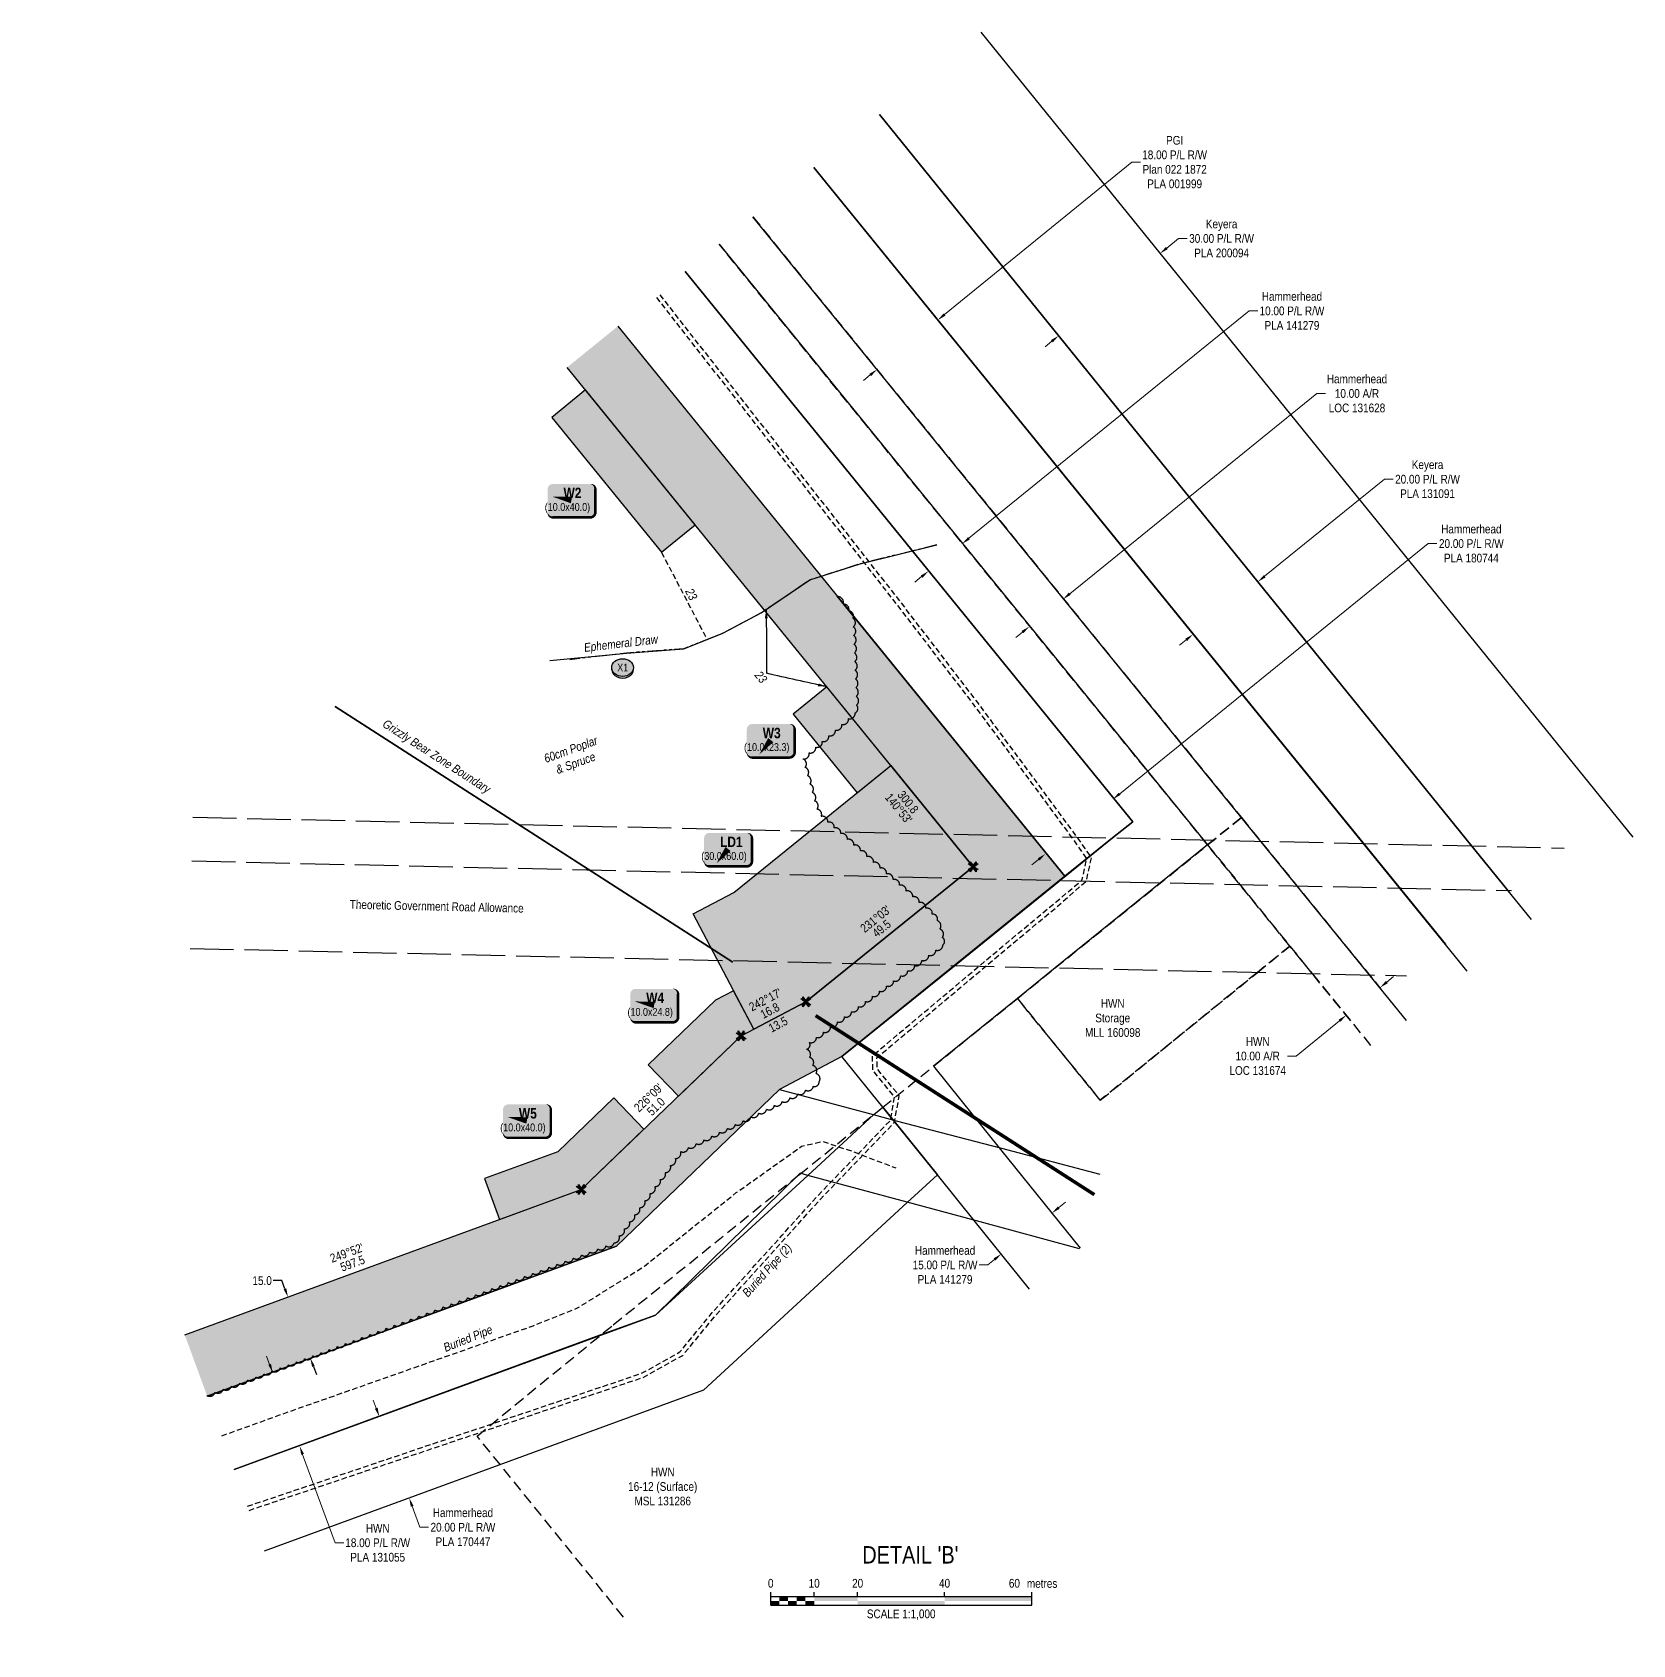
# Model space of a CAD drawing. Extents: x 404585 to 410512, y 6059634 to 6065450.
# Drawn here: x 408538 to 410378, y 6061910 to 6063764 of the extents above; entities that cross this region are included whole.
import ezdxf
from ezdxf.enums import TextEntityAlignment as Align

# ---------------------------------------------------------------- set-up
doc = ezdxf.new("R2010")
doc.units = 0
doc.header["$LTSCALE"] = 5
doc.header["$PDSIZE"] = 0.5
for name, pattern in [('0', [1, 1, 0]), ('DASHDOT2', [12.7, 6.35, -3.175, 0, -3.175]), ('foc-ACCESSROAD', [3.75, 2.5, -1.25]), ('foc-TIELINE', [1.875, 1.25, -0.625]), ('foc-TOPO-ephemeral', [6.25, 3.125, -0.625, 0.625, -0.625, 0.625, -0.625]), ('foc-UNSURVEYED', [12.5, 10, -2.5]), ('UG_PIPE', [1.875, 1.25, -0.625])]:
    doc.linetypes.add(name, pattern=pattern)
doc.layers.get('Defpoints').update_dxf_attribs({"color": 9})
for name, color, linetype in [('AS-PIPE-UG', 44, 'UG_PIPE'), ('AS-PIPE-UG-T', 44, 'Continuous'), ('AS-WILDLIFE', 131, 'DASHDOT2'), ('DETAIL-T', 7, 'Continuous'), ('F-AR', 190, 'foc-ACCESSROAD'), ('F-RW', 190, 'Continuous'), ('F-WS', 190, 'foc-ACCESSROAD'), ('L-BD1', 253, 'Continuous'), ('L-MON', 1, 'Continuous'), ('L-ROAD-T', 7, 'Continuous'), ('L-USEC', 7, 'foc-UNSURVEYED'), ('P-CROSSINGS', 250, 'Continuous'), ('P-PROPOSED', 10, 'Continuous'), ('P-PROPOSED-H', 21, 'Continuous'), ('P-TEMP-BLOCKS', 250, 'Continuous'), ('P-TEMP-H', 41, 'Continuous'), ('P-TEMP_WORKSPACE', 46, 'Continuous'), ('P-TXT', 4, 'Continuous'), ('T-BUSH', 110, '0'), ('T-BUSH-T', 110, 'Continuous'), ('T-DRAW', 143, 'foc-TOPO-ephemeral'), ('T-TIE', 201, 'foc-TIELINE'), ('T-WATER-T', 170, 'Continuous')]:
    doc.layers.add(name, color=color, linetype=linetype)
for name, color, linetype, lineweight in [('F-AR-T', 190, 'Continuous', 9), ('F-RW-T', 190, 'Continuous', 9), ('F-WS-T', 190, 'Continuous', 9), ('P-TEMP-T', 46, 'Continuous', 18), ('T-TIE-T', 201, 'Continuous', 18)]:
    doc.layers.add(name, color=color, linetype=linetype, lineweight=lineweight)
doc.styles.add('240', font='ARIALN.TTF', dxfattribs={"height": 30})
doc.styles.add('80', font='ARIALN.TTF', dxfattribs={"height": 10})
doc.styles.add('80CG', font='ARIALN.TTF', dxfattribs={"height": 10})
doc.styles.add('80L', font='ARIALN.TTF', dxfattribs={"height": 10})
doc.styles.add('80LS', font='ARIALNI.TTF', dxfattribs={"height": 10})
doc.styles.add('BOLD', font='ARIALNB.TTF')
doc.styles.add('Crossing', font='ARIALN.TTF', dxfattribs={"height": 10})
doc.styles.add('foc-LtypeFont', font='ARIALN.TTF', dxfattribs={"height": 7.35})
doc.linetypes.add('foc-TOPO-flowdirection-NOLINE', pattern='A,0,[">",foc-LtypeFont,S=0.3,R=0,X=0,Y=-0.945],-20,[">",foc-LtypeFont,S=0.3,R=0,X=0,Y=-0.945],0', length=20)
doc.dimstyles.new('Compass 5 000', dxfattribs={"dimscale": 5, "dimtxt": 9, "dimasz": 2, "dimexe": 0.2, "dimexo": 0.0625, "dimgap": 0.5, "dimtad": 0, "dimtih": 1, "dimtoh": 1, "dimzin": 0, "dimdsep": 46, "dimtxsty": '80CG', "dimcen": 0.1, "dimse1": 1, "dimse2": 1, "dimclrd": 256, "dimclrt": 256, "dimaunit": 1, "dimadec": 4, "dimazin": 0, "dimtfac": 0.06, "dimtofl": 0, "dimtmove": 0, "dimatfit": 1, "dimfxl": 0.2, "dimtolj": 1, "dimtzin": 0, "dimlwd": -1, "dimarcsym": 0})

# ---------------------------------------------------------------- blocks, each defined once
blk = doc.blocks.new('*D526')
at = {"layer": 'Defpoints', "color": 0, "transparency": 16777216}
for p in [(409444.2, 6063456.1), (409405.4, 6063424.6), (409684.2, 6063080.8)]:
    blk.add_point(p, dxfattribs=at)
at = {"layer": 'F-AR-T', "transparency": 16777216}
for p, q in [((409730.8, 6063118.6), (410014.7, 6063348.8)), ((410014.7, 6063348.8), (410024.7, 6063348.8)), ((409676.4, 6063074.5), (409668.6, 6063068.2))]:
    blk.add_line(p, q, dxfattribs=at)
for points in [[(409729.7, 6063119.9), (409731.8, 6063117.3), (409723, 6063112.3)], [(409675.3, 6063075.8), (409677.4, 6063073.2), (409684.2, 6063080.8)]]:
    blk.add_solid(points, dxfattribs=at)
at = {"layer": 'F-AR-T', "transparency": 16777216, "insert": (410061, 6063348.8), "char_height": 10, "attachment_point": 5, "style": '80CG'}
blk.add_mtext('\\A1;Hammerhead\\P10.00 A/R\\PLOC 131628', dxfattribs=at)
blk = doc.blocks.new('*D527')
at = {"layer": 'Defpoints', "color": 0, "transparency": 16777216}
for p in [(409991.4, 6062783.4), (409952.7, 6062751.7), (410087.5, 6062665.7)]:
    blk.add_point(p, dxfattribs=at)
at = {"layer": 'F-AR-T', "transparency": 16777216}
for p, q in [((410095.2, 6062672), (410102.9, 6062678.3)), ((410041, 6062627.7), (409991.1, 6062587)), ((409991.1, 6062587), (409981.1, 6062587))]:
    blk.add_line(p, q, dxfattribs=at)
for points in [[(410094.1, 6062673.3), (410096.3, 6062670.7), (410087.5, 6062665.7)], [(410039.9, 6062629), (410042, 6062626.4), (410048.7, 6062634.1)]]:
    blk.add_solid(points, dxfattribs=at)
at = {"layer": 'F-AR-T', "transparency": 16777216, "insert": (409946.8, 6062587), "char_height": 10, "attachment_point": 5, "style": '80CG'}
blk.add_mtext('\\A1;HWN\\P10.00 A/R\\PLOC 131674', dxfattribs=at)
blk = doc.blocks.new('*D528')
at = {"layer": 'Defpoints', "color": 0, "transparency": 16777216}
for p in [(409267.4, 6063515.1), (409189.8, 6063452.2), (409702.7, 6062819.4)]:
    blk.add_point(p, dxfattribs=at)
at = {"layer": 'F-RW-T', "transparency": 16777216}
for p, q in [((409788.1, 6062888.6), (410142.9, 6063176.2)), ((410142.9, 6063176.2), (410152.9, 6063176.2)), ((409694.9, 6062813.1), (409687.2, 6062806.8))]:
    blk.add_line(p, q, dxfattribs=at)
for points in [[(409787, 6062889.8), (409789.1, 6062887.3), (409780.3, 6062882.3)], [(409693.9, 6062814.4), (409696, 6062811.8), (409702.7, 6062819.4)]]:
    blk.add_solid(points, dxfattribs=at)
at = {"layer": 'F-RW-T', "transparency": 16777216, "insert": (410192.5, 6063176.2), "char_height": 10, "attachment_point": 5, "style": '80CG'}
blk.add_mtext('\\A1;Hammerhead\\P20.00 P/L R/W\\PPLA 180744', dxfattribs=at)
blk = doc.blocks.new('*D529')
at = {"layer": 'Defpoints', "color": 0, "transparency": 16777216}
for p in [(409430.2, 6063394.1), (409391.3, 6063362.6), (409607, 6063176)]:
    blk.add_point(p, dxfattribs=at)
at = {"layer": 'F-RW-T', "transparency": 16777216}
for p, q in [((409614.8, 6063182.3), (409937.1, 6063443.7)), ((409937.1, 6063443.7), (409947.1, 6063443.7)), ((409560.4, 6063138.2), (409552.7, 6063131.9))]:
    blk.add_line(p, q, dxfattribs=at)
for points in [[(409613.7, 6063183.6), (409615.8, 6063181), (409607, 6063176)], [(409559.4, 6063139.5), (409561.5, 6063136.9), (409568.2, 6063144.5)]]:
    blk.add_solid(points, dxfattribs=at)
at = {"layer": 'F-RW-T', "transparency": 16777216, "insert": (409986.2, 6063443.7), "char_height": 10, "attachment_point": 5, "style": '80CG'}
blk.add_mtext('\\A1;Hammerhead\\P10.00 P/L R/W\\PPLA 141279', dxfattribs=at)
blk = doc.blocks.new('*D530')
at = {"layer": 'Defpoints', "color": 0, "transparency": 16777216}
for p in [(408814.1, 6062223.1), (408190.8, 6061994.8), (408221.8, 6061910.2)]:
    blk.add_point(p, dxfattribs=at)
at = {"layer": 'F-RW-T', "transparency": 16777216}
for p, q in [((408810.6, 6062232.5), (408807.2, 6062241.9)), ((408848.5, 6062129.1), (408885.8, 6062027.4)), ((408885.8, 6062027.4), (408895.8, 6062027.4))]:
    blk.add_line(p, q, dxfattribs=at)
for points in [[(408812.2, 6062233.1), (408809.1, 6062232), (408814.1, 6062223.1)], [(408850.1, 6062129.7), (408847, 6062128.6), (408845.1, 6062138.5)]]:
    blk.add_solid(points, dxfattribs=at)
at = {"layer": 'F-RW-T', "transparency": 16777216, "insert": (408934.9, 6062027.4), "char_height": 10, "attachment_point": 5, "style": '80CG'}
blk.add_mtext('\\A1;HWN\\P18.00 P/L R/W\\PPLA 131055', dxfattribs=at)
blk = doc.blocks.new('*D535')
at = {"layer": 'Defpoints', "color": 0, "transparency": 16777216}
for p in [(409887, 6063206.5), (409812.4, 6063146.1), (409947, 6063132.3)]:
    blk.add_point(p, dxfattribs=at)
at = {"layer": 'F-RW-T', "transparency": 16777216}
for p, q in [((409954.8, 6063138.6), (410092.5, 6063250.2)), ((410092.5, 6063250.2), (410102.5, 6063250.2)), ((409864.7, 6063065.6), (409856.9, 6063059.3))]:
    blk.add_line(p, q, dxfattribs=at)
for points in [[(409953.8, 6063139.9), (409955.9, 6063137.3), (409947, 6063132.3)], [(409863.6, 6063066.9), (409865.7, 6063064.3), (409872.5, 6063071.9)]]:
    blk.add_solid(points, dxfattribs=at)
at = {"layer": 'F-RW-T', "transparency": 16777216, "insert": (410142.1, 6063250.2), "char_height": 10, "attachment_point": 5, "style": '80CG'}
blk.add_mtext('\\A1;Keyera\\P20.00 P/L R/W\\PPLA 131091', dxfattribs=at)
blk = doc.blocks.new('*D532')
at = {"layer": 'Defpoints', "color": 0, "transparency": 16777216}
for p in [(408951.4, 6062178.1), (408971.1, 6062078.8), (408985.8, 6062084.2)]:
    blk.add_point(p, dxfattribs=at)
at = {"layer": 'F-RW-T', "transparency": 16777216}
for p, q in [((408933.2, 6062182.1), (408929.8, 6062191.5)), ((408974.5, 6062069.4), (408983.4, 6062045.2)), ((408983.4, 6062045.2), (408993.4, 6062045.2))]:
    blk.add_line(p, q, dxfattribs=at)
for points in [[(408934.8, 6062182.7), (408931.6, 6062181.5), (408936.7, 6062172.7)], [(408976.1, 6062070), (408973, 6062068.9), (408971.1, 6062078.8)]]:
    blk.add_solid(points, dxfattribs=at)
at = {"layer": 'F-RW-T', "transparency": 16777216, "insert": (409032.9, 6062045.2), "char_height": 10, "attachment_point": 5, "style": '80CG'}
blk.add_mtext('\\A1;Hammerhead\\P20.00 P/L R/W\\PPLA 170447', dxfattribs=at)
blk = doc.blocks.new('*D536')
at = {"layer": 'Defpoints', "color": 0, "transparency": 16777216}
for p in [(409695, 6062425.5), (409636.6, 6062378.4), (409651.9, 6062359.4)]:
    blk.add_point(p, dxfattribs=at)
at = {"layer": 'F-RW-T', "transparency": 16777216}
for p, q in [((409718.1, 6062412.8), (409725.8, 6062419.1)), ((409636.4, 6062346.8), (409626.4, 6062346.8)), ((409644.1, 6062353.1), (409636.4, 6062346.8))]:
    blk.add_line(p, q, dxfattribs=at)
for points in [[(409717, 6062414.1), (409719.1, 6062411.5), (409710.3, 6062406.5)], [(409643.1, 6062354.4), (409645.2, 6062351.8), (409651.9, 6062359.4)]]:
    blk.add_solid(points, dxfattribs=at)
at = {"layer": 'F-RW-T', "transparency": 16777216, "insert": (409587.3, 6062346.8), "char_height": 10, "attachment_point": 5, "style": '80CG'}
blk.add_mtext('\\A1;Hammerhead\\P15.00 P/L R/W\\PPLA 141279', dxfattribs=at)
blk = doc.blocks.new('*D531')
at = {"layer": 'Defpoints', "color": 0, "transparency": 16777216}
for p in [(408831.7, 6062310), (408790.8, 6062295), (408816.7, 6062224.6)]:
    blk.add_point(p, dxfattribs=at)
at = {"layer": 'P-TXT', "transparency": 16777216}
for p, q in [((408824.8, 6062328.8), (408814.8, 6062328.8)), ((408828.2, 6062319.4), (408824.8, 6062328.8)), ((408860.9, 6062230.2), (408864.4, 6062220.8))]:
    blk.add_line(p, q, dxfattribs=at)
for points in [[(408829.8, 6062319.9), (408826.7, 6062318.8), (408831.7, 6062310)], [(408862.5, 6062230.7), (408859.4, 6062229.6), (408857.5, 6062239.6)]]:
    blk.add_solid(points, dxfattribs=at)
at = {"layer": 'P-TXT', "transparency": 16777216, "insert": (408802, 6062328.8), "char_height": 10, "attachment_point": 5, "style": '80CG'}
blk.add_mtext('\\A1;15.0', dxfattribs=at)
blk = doc.blocks.new('TEMP')
h = blk.add_hatch(color=255)
h.dxf.hatch_style = 1
h.paths.add_polyline_path([(0, 0.25), (-0.67, 1.15), (-0.67, 0.67), (-1.15, 0.67), (-0.25, 0), (-1.15, -0.67), (-0.67, -0.67), (-0.67, -1.15), (0, -0.25), (0.67, -1.15), (0.67, -0.67), (1.15, -0.67), (0.25, 0), (1.15, 0.67), (0.67, 0.67), (0.67, 1.15)])
h.paths.add_polyline_path([(0.57, 0.85), (0.57, 0.57), (0.85, 0.57), (0.08, 0), (0.85, -0.57), (0.57, -0.57), (0.57, -0.85), (0, -0.08), (-0.57, -0.85), (-0.57, -0.57), (-0.85, -0.57), (-0.08, 0), (-0.85, 0.57), (-0.57, 0.57), (-0.57, 0.85), (0, 0.08)], flags=16)
h = blk.add_hatch(color=1)
h.dxf.hatch_style = 1
h.paths.add_polyline_path([(0, 0.08), (-0.57, 0.85), (-0.57, 0.57), (-0.85, 0.57), (-0.08, 0), (-0.85, -0.57), (-0.57, -0.57), (-0.57, -0.85), (0, -0.08), (0.57, -0.85), (0.57, -0.57), (0.85, -0.57), (0.08, 0), (0.85, 0.57), (0.57, 0.57), (0.57, 0.85)])
at = {"color": 1}
for p, q in [((-0.08, 0), (0.08, 0)), ((0, 0.08), (0, -0.08))]:
    blk.add_line(p, q, dxfattribs=at)
at = {"color": 255, "flags": 128}
blk.add_lwpolyline([(-0.25, 0), (-1.15, 0.67), (-0.67, 0.67), (-0.67, 1.15), (0, 0.25), (0.67, 1.15), (0.67, 0.67), (1.15, 0.67), (0.25, 0), (1.15, -0.67), (0.67, -0.67), (0.67, -1.15), (0, -0.25), (-0.67, -1.15), (-0.67, -0.67), (-1.15, -0.67)], close=True, dxfattribs=at)
at = {"color": 1, "flags": 128}
blk.add_lwpolyline([(-0.08, 0), (-0.85, 0.57), (-0.57, 0.57), (-0.57, 0.85), (0, 0.08), (0.57, 0.85), (0.57, 0.57), (0.85, 0.57), (0.08, 0), (0.85, -0.57), (0.57, -0.57), (0.57, -0.85), (0, -0.08), (-0.57, -0.85), (-0.57, -0.57), (-0.85, -0.57)], close=True, dxfattribs=at)
blk = doc.blocks.new('*U430')
h = blk.add_hatch(color=191)
edge = h.paths.add_edge_path()
edge.add_line((-21.5, -20), (21.5, -20))
edge.add_arc((21.5, -14), 6, 270, 360)
edge.add_line((27.5, -14), (27.5, 12.5))
edge.add_arc((21.5, 12.5), 6, 0, 90)
edge.add_line((21.5, 18.5), (-21.5, 18.5))
edge.add_arc((-21.5, 12.5), 6, 90, 180)
edge.add_line((-27.5, 12.5), (-27.5, -14))
edge.add_arc((-21.5, -14), 6, 180, 270)
at = {"color": 250, "flags": 128}
blk.add_lwpolyline([(-21.5, -20, 3, 3, 0), (21.5, -20, 3, 3, 0.414214), (27.5, -14, 3, 3, 0), (27.5, 12.5, 3, 0, 0.414214), (21.5, 18.5, 0, 0, 0), (-21.5, 18.5, 0, 0, 0.414214), (-27.5, 12.5, 0, 0, 0), (-27.5, -14, 0, 3, 0.414214)], format="xyseb", close=True, dxfattribs=at)
at = {"flags": 128}
blk.add_lwpolyline([(-13.2, -16.5, 0, 7.5, 0), (0, 0, 0, 0, 0)], format="xyseb", dxfattribs=at)
at = {"color": 250}
for tag, p, height, style in [('TEMP_AREA_W1_001', (-9.2, 2.2), 12, 'BOLD'), ('ENTER_TEXT_001', (-30.7, -12.5), 9, '80')]:
    blk.add_attdef(tag, p, '', height=height, dxfattribs=dict(at, style=style))
blk = doc.blocks.new('*U495')
h = blk.add_hatch(color=191)
edge = h.paths.add_edge_path()
edge.add_line((-21.5, -20), (21.5, -20))
edge.add_arc((21.5, -14), 6, 270, 360)
edge.add_line((27.5, -14), (27.5, 12.5))
edge.add_arc((21.5, 12.5), 6, 0, 90)
edge.add_line((21.5, 18.5), (-21.5, 18.5))
edge.add_arc((-21.5, 12.5), 6, 90, 180)
edge.add_line((-27.5, 12.5), (-27.5, -14))
edge.add_arc((-21.5, -14), 6, 180, 270)
at = {"color": 250, "flags": 128}
blk.add_lwpolyline([(-21.5, -20, 3, 3, 0), (21.5, -20, 3, 3, 0.414214), (27.5, -14, 3, 3, 0), (27.5, 12.5, 3, 0, 0.414214), (21.5, 18.5, 0, 0, 0), (-21.5, 18.5, 0, 0, 0.414214), (-27.5, 12.5, 0, 0, 0), (-27.5, -14, 0, 3, 0.414214)], format="xyseb", close=True, dxfattribs=at)
at = {"flags": 128}
blk.add_lwpolyline([(-22.3, 4, 0, 7.5, 0), (0, 0, 0, 0, 0)], format="xyseb", dxfattribs=at)
at = {"color": 250}
for tag, p, height, style in [('TEMP_AREA_W1_001', (-9.2, 2.2), 12, 'BOLD'), ('ENTER_TEXT_001', (-30.7, -12.5), 9, '80')]:
    blk.add_attdef(tag, p, '', height=height, dxfattribs=dict(at, style=style))
blk = doc.blocks.new('*U316')
at = {"color": 0}
for p, q in [((-150, 0), (-150, 15)), ((-150, 10), (150.2, 10)), ((-150, 0), (150.2, 0)), ((-100, 10), (-100, 15)), ((-50, 10), (-50, 15)), ((50, 10), (50, 15)), ((150.2, 0), (150.2, 15))]:
    blk.add_line(p, q, dxfattribs=at)
for points in [[(-150, 5), (-140, 5), (-150, 0), (-140, 0)], [(-140, 10), (-130, 10), (-140, 5), (-130, 5)], [(-130, 5), (-120, 5), (-130, 0), (-120, 0)], [(-120, 10), (-110, 10), (-120, 5), (-110, 5)], [(-110, 5), (-100, 5), (-110, 0), (-100, 0)], [(-100, 10), (-50, 10), (-100, 5), (-50, 5)], [(-50, 5), (50, 5), (-50, 0), (50, 0)], [(50, 10), (150.2, 10), (50, 5), (150.2, 5)]]:
    blk.add_solid(points, dxfattribs=at)
at = {"color": 0, "style": '80'}
blk.add_text('metres', height=10, dxfattribs=at).set_placement((162.2, 20), align=Align.CENTER)
at = {"color": 0, "char_height": 10, "style": '80'}
for s, insert, attachment_point in [('0', (-150, 30.2), 2), ('10', (-100, 30.2), 2), ('20', (-50, 30.2), 2), ('40', (50, 30.2), 2), ('60', (136.7, 30.2), 3), ('SCALE 1:1,000', (0.1, -5), 2)]:
    blk.add_mtext(s, dxfattribs=dict(at, insert=insert, attachment_point=attachment_point))
blk = doc.blocks.new('*D661')
at = {"layer": 'Defpoints', "color": 0, "transparency": 16777216}
for p in [(409820, 6063527.6), (409834.5, 6063509.7), (409703.4, 6063433.1)]:
    blk.add_point(p, dxfattribs=at)
at = {"layer": 'F-RW-T', "transparency": 16777216}
for p, q in [((409842.2, 6063516), (409855.8, 6063527)), ((409855.8, 6063527), (409865.8, 6063527)), ((409710.1, 6063408.9), (409702.3, 6063402.6))]:
    blk.add_line(p, q, dxfattribs=at)
for points in [[(409841.2, 6063517.3), (409843.3, 6063514.7), (409834.5, 6063509.7)], [(409709.1, 6063410.2), (409711.2, 6063407.6), (409717.9, 6063415.2)]]:
    blk.add_solid(points, dxfattribs=at)
at = {"layer": 'F-RW-T', "transparency": 16777216, "insert": (409905.3, 6063527), "char_height": 10, "attachment_point": 5, "style": '80CG'}
blk.add_mtext('\\A1;Keyera\\P30.00 P/L R/W\\PPLA 200094', dxfattribs=at)
blk = doc.blocks.new('xing2')
h = blk.add_hatch(color=50)
h.dxf.hatch_style = 1
edge = h.paths.add_edge_path()
edge.add_ellipse((0, 0), major_axis=(-12.5, 0), ratio=0.816297, start_angle=0, end_angle=360)
h = blk.add_hatch(color=250)
h.dxf.hatch_style = 1
edge = h.paths.add_edge_path()
edge.add_ellipse((0, -2), major_axis=(-12.5, 0), ratio=0.816297, start_angle=0, end_angle=180)
edge.add_line((12.5, -2), (12.5, 0))
edge.add_ellipse((0, 0), major_axis=(-12.5, 0), ratio=0.816297, start_angle=0, end_angle=180, ccw=False)
edge.add_line((-12.5, 0), (-12.5, -2))
at = {"color": 250}
blk.add_ellipse((0, 0), major_axis=(-12.5, 0), ratio=0.816297, dxfattribs=at)
blk.add_ellipse((0, -2), major_axis=(-12.5, 0), ratio=0.816297, start_param=0, end_param=3.141593, dxfattribs=at)
at = {"color": 250, "style": 'Crossing'}
blk.add_attdef('CROSSING', text='', height=9, dxfattribs=at).set_placement((0.1, 0), align=Align.MIDDLE_CENTER)
at = {"color": 250, "style": 'Crossing', "flags": 1}
for tag, p in [('OWNER', (0.1, -12.5)), ('DESCRIPTION', (0.1, -25.8)), ('LOCATION', (0.1, -39.3)), ('DWG_REF', (0.1, -52.8))]:
    blk.add_attdef(tag, text='', height=9, dxfattribs=at).set_placement(p, align=Align.MIDDLE_CENTER)
blk = doc.blocks.new('*D665')
at = {"layer": 'Defpoints', "color": 0, "transparency": 16777216}
for p in [(409534, 6063488.3), (409464.2, 6063431.5), (409578.9, 6063433.2)]:
    blk.add_point(p, dxfattribs=at)
at = {"layer": 'F-RW-T', "transparency": 16777216}
for p, q in [((409586.6, 6063439.5), (409802.2, 6063614.8)), ((409802.2, 6063614.8), (409812.2, 6063614.8)), ((409501.3, 6063370.1), (409493.5, 6063363.8))]:
    blk.add_line(p, q, dxfattribs=at)
for points in [[(409585.6, 6063440.8), (409587.7, 6063438.2), (409578.9, 6063433.2)], [(409500.2, 6063371.4), (409502.3, 6063368.8), (409509.1, 6063376.4)]]:
    blk.add_solid(points, dxfattribs=at)
at = {"layer": 'F-RW-T', "transparency": 16777216, "insert": (409851.3, 6063614.8), "char_height": 10, "attachment_point": 5, "style": '80CG'}
blk.add_mtext('\\A1;PGI\\P18.00 P/L R/W\\PPlan 022 1872\\PPLA 001999', dxfattribs=at)

msp = doc.modelspace()

# ---------------------------------------------------------------- hatches: boundary and pattern name
at = {"layer": 'P-PROPOSED-H'}
h = msp.add_hatch(color=256, dxfattribs=at)
h.dxf.hatch_style = 1
h.paths.add_polyline_path([(408713.026, 6062266.468), (409168.973, 6062433.628), (409352.752, 6062610.179), (409427.238, 6062649.295), (409619.569, 6062804.717), (409152.719, 6063378.857), (409210.998, 6063426.065), (409725.22, 6062793.666), (409468.64, 6062586.324), (409397.04, 6062548.724), (409209.575, 6062368.632), (408738.842, 6062196.052)])
at = {"layer": 'P-TEMP-H'}
h = msp.add_hatch(color=256, dxfattribs=at)
h.dxf.hatch_style = 1
h.paths.add_polyline_path([(409299.995, 6063197.735), (409173.817, 6063352.91), (409135.024, 6063321.365), (409261.201, 6063166.19)])
h = msp.add_hatch(color=256, dxfattribs=at)
h.dxf.hatch_style = 1
h.paths.add_polyline_path([(409524.989, 6062921.142), (409451.291, 6063011.668), (409412.498, 6062980.123), (409486.046, 6062889.672)])
h = msp.add_hatch(color=256, dxfattribs=at)
h.dxf.hatch_style = 1
h.paths.add_polyline_path([(409619.628, 6062804.764), (409427.238, 6062649.295), (409367.362, 6062617.851), (409297.621, 6062750.652), (409344.435, 6062775.237), (409524.989, 6062921.142)])
h = msp.add_hatch(color=256, dxfattribs=at)
h.dxf.hatch_style = 1
h.paths.add_polyline_path([(409280.638, 6062540.901), (409352.752, 6062610.179), (409367.362, 6062617.851), (409344.115, 6062662.118), (409323.227, 6062651.149), (409245.999, 6062576.958)])
h = msp.add_hatch(color=256, dxfattribs=at)
h.dxf.hatch_style = 1
h.paths.add_polyline_path([(409075.084, 6062399.206), (409168.973, 6062433.628), (409241.088, 6062502.906), (409206.448, 6062538.963), (409141.905, 6062476.959), (409057.873, 6062446.151)])

# ---------------------------------------------------------------- linework, layer by layer
at = {"layer": 'AS-PIPE-UG', "flags": 128}
for points in [[(408785.272, 6062069.408), (409238.078, 6062222.13), (409282.336, 6062246.78), (409319.676, 6062291.993), (409368.741, 6062346.54), (409400.064, 6062381.195), (409440.805, 6062426.313), (409524.539, 6062513.218), (409529.281, 6062540.069), (409504.221, 6062570.482), (409503.931, 6062587.434), (409536.964, 6062615.225), (409567.332, 6062640.705), (409664.852, 6062722.729), (409715.142, 6062764.396), (409744.774, 6062789.281), (409750.336, 6062814.126), (409736.126, 6062834.414), (409688.351, 6062899.431), (409620.899, 6062990.413), (409526.835, 6063113.053), (409254.2, 6063461.059)], [(408786.994, 6062064.712), (409240.11, 6062217.538), (409285.591, 6062242.87), (409323.464, 6062288.728), (409372.454, 6062343.192), (409403.773, 6062377.842), (409444.462, 6062422.902), (409529.198, 6062510.847), (409534.606, 6062541.47), (409509.19, 6062572.314), (409508.971, 6062585.14), (409540.181, 6062611.397), (409570.548, 6062636.877), (409668.056, 6062718.89), (409716.199, 6062758.778), (409749.692, 6062788.362), (409755.698, 6062815.187), (409740.188, 6062837.329), (409692.374, 6062902.4), (409624.891, 6062993.424), (409530.787, 6063116.116), (409258.086, 6063464.207)], [(408755.591, 6062150.369), (408825.189, 6062175.456), (409113.677, 6062276.937), (409164.818, 6062297.47), (409241.634, 6062345.495), (409291.189, 6062385.261), (409347.232, 6062430.029), (409422.383, 6062483.291), (409446.518, 6062488.898), (409480.992, 6062477.409), (409530.517, 6062458.331)]]:
    msp.add_lwpolyline(points, dxfattribs=at)
at = {"layer": 'AS-WILDLIFE', "flags": 128}
for points, const_width in [([(408885.615, 6062989.113), (409343.254, 6062694.916)], 2), ([(409438.467, 6062633.501), (409758.991, 6062427.656)], 4.002)]:
    msp.add_lwpolyline(points, dxfattribs=dict(at, const_width=const_width))
at = {"layer": 'F-AR'}
for points in [[(409366.308, 6063551.868), (409928.02, 6062861.292), (409895.927, 6062835.166), (409889.189, 6062829.794), (409327.455, 6063520.397)], [(410053.834, 6062627.377), (410009.601, 6062681.758), (409983.781, 6062713.502), (409889.189, 6062829.794), (409928.02, 6062861.292), (410092.687, 6062658.849)]]:
    msp.add_lwpolyline(points, dxfattribs=at)
at = {"layer": 'F-RW'}
for points in [[(409628.362, 6063764.137), (410378.096, 6062838.559)], [(409511.766, 6063669.692), (410193.141, 6062828.506), (410236.323, 6062775.197)], [(410261.501, 6062744.115), (410193.141, 6062828.506), (409511.766, 6063669.692)], [(409436.243, 6063608.517), (410162.622, 6062715.498)], [(410187.863, 6062684.467), (409436.243, 6063608.517)], [(410117.928, 6062627.818), (409366.308, 6063551.868)], [(409327.455, 6063520.397), (409889.189, 6062829.794), (409713.94, 6062688.337), (409670.529, 6062653.238), (409573.979, 6062575.304), (409651.23, 6062479.663), (409742.776, 6062366.328)], [(409288.602, 6063488.925), (409803.062, 6062856.442), (409779.919, 6062837.771), (409725.22, 6062793.666), (409463.353, 6063115.714)], [(409684.416, 6062319.188), (409622.392, 6062395.976), (409578.506, 6062450.306), (409529.966, 6062510.562), (409519.983, 6062522.759), (409515.625, 6062528.155), (409468.64, 6062586.324), (409598.191, 6062690.934), (409720.425, 6062789.708), (409779.919, 6062837.771), (409803.062, 6062856.442), (409288.602, 6063488.925)], [(408738.842, 6062196.052), (409209.575, 6062368.632), (409397.04, 6062548.724), (409504.656, 6062519.981), (409531.096, 6062512.637), (409652.313, 6062481.225), (409765.259, 6062451.361)], [(408769.822, 6062111.552), (409254.466, 6062289.232), (409429.685, 6062449.858), (409505.265, 6062519.812), (409515.614, 6062528.169), (409578.506, 6062450.306), (409543.551, 6062418.611), (409309.642, 6062202.952), (408804.243, 6062017.663)], [(409741.833, 6062365.566), (409623.5, 6062397.53), (409543.576, 6062418.861), (409429.687, 6062449.873), (409420.881, 6062452.277), (409254.466, 6062289.232), (409190.366, 6062265.965), (408769.759, 6062111.722)]]:
    msp.add_lwpolyline(points, dxfattribs=at)
at = {"layer": 'F-WS'}
msp.add_lwpolyline([(409946.442, 6062683.121), (409765.759, 6062536.217), (409670.517, 6062653.256), (409713.94, 6062688.337), (409889.189, 6062829.794), (409983.781, 6062713.502), (409946.442, 6062683.121)], close=True, dxfattribs=at)
msp.add_lwpolyline([(409217.527, 6061942.062), (409049.131, 6062150.011), (409205.718, 6062278.023), (409419.786, 6062450.792), (409511.092, 6062524.517), (409515.615, 6062528.17), (409573.98, 6062575.3), (409670.517, 6062653.256), (409765.759, 6062536.217), (409946.442, 6062683.121), (409983.781, 6062713.502), (410009.601, 6062681.758), (410079.075, 6062596.346)], dxfattribs=at)
at = {"layer": 'L-USEC'}
for p, q in [((408722.459, 6062861.629), (410299.271, 6062826.185)), ((408721.328, 6062811.326), (410238.815, 6062777.215)), ((408719.068, 6062710.767), (410117.962, 6062679.322))]:
    msp.add_line(p, q, dxfattribs=at)
at = {"layer": 'P-PROPOSED'}
for points in [[(409210.998, 6063426.065), (409725.22, 6062793.666), (409468.64, 6062586.324), (409397.04, 6062548.724), (409209.575, 6062368.632), (408738.842, 6062196.052)], [(408713.026, 6062266.468), (409168.973, 6062433.628), (409352.752, 6062610.179), (409427.238, 6062649.295), (409619.569, 6062804.717), (409152.719, 6063378.857)]]:
    msp.add_lwpolyline(points, dxfattribs=at)
at = {"layer": 'P-TEMP_WORKSPACE'}
for points in [[(409299.995, 6063197.735), (409173.817, 6063352.91), (409135.024, 6063321.365), (409261.201, 6063166.19)], [(409524.989, 6062921.142), (409451.291, 6063011.668), (409412.498, 6062980.123), (409486.046, 6062889.672)], [(409619.628, 6062804.764), (409427.238, 6062649.295), (409367.362, 6062617.851), (409297.621, 6062750.652), (409344.435, 6062775.237), (409524.989, 6062921.142), (409619.628, 6062804.764)], [(409280.638, 6062540.901), (409352.752, 6062610.179), (409367.362, 6062617.851), (409344.115, 6062662.118), (409323.227, 6062651.149), (409245.999, 6062576.958)], [(409075.084, 6062399.206), (409168.973, 6062433.628), (409241.088, 6062502.906), (409206.448, 6062538.963), (409141.905, 6062476.959), (409057.873, 6062446.151)]]:
    msp.add_lwpolyline(points, close=True, dxfattribs=at)
at = {"layer": 'T-BUSH', "flags": 128}
msp.add_lwpolyline([(408738.517, 6062196.88, 0.52056705), (408747.882, 6062200.386, 0.52056705), (408757.248, 6062203.891, 0.52056705), (408766.613, 6062207.397, 0.52056705), (408775.978, 6062210.903, 0.52056705), (408785.343, 6062214.409, 0.52056705), (408794.709, 6062217.915, 0.52056705), (408804.074, 6062221.421, 0.52056705), (408813.439, 6062224.927, 0.52056705), (408822.804, 6062228.433, 0.52056705), (408832.17, 6062231.939, 0.52056705), (408841.535, 6062235.445, 0.52056705), (408850.9, 6062238.951, 0.52056705), (408860.265, 6062242.457, 0.52056705), (408869.631, 6062245.963, 0.52056705), (408878.996, 6062249.469, 0.52056705), (408888.361, 6062252.975, 0.52056705), (408897.727, 6062256.481, 0.52056705), (408907.092, 6062259.987, 0.52056705), (408916.457, 6062263.493, 0.52056705), (408925.822, 6062266.999, 0.52056705), (408935.188, 6062270.505, 0.52056705), (408944.553, 6062274.011, 0.52056705), (408953.918, 6062277.517, 0.52056705), (408963.283, 6062281.023, 0.52056705), (408972.649, 6062284.529, 0.52056705), (408982.014, 6062288.035, 0.52056705), (408991.379, 6062291.541, 0.52056705), (409000.744, 6062295.047, 0.52056705), (409010.11, 6062298.553, 0.52056705), (409019.475, 6062302.059, 0.52056705), (409028.84, 6062305.565, 0.52056705), (409038.205, 6062309.071, 0.52056705), (409047.571, 6062312.577, 0.52056705), (409056.936, 6062316.083, 0.52056705), (409066.301, 6062319.588, 0.52056705), (409075.667, 6062323.094, 0.52056705), (409085.032, 6062326.6, 0.52056705), (409094.397, 6062330.106, 0.52056705), (409103.762, 6062333.612, 0.52056705), (409113.128, 6062337.118, 0.52056705), (409122.493, 6062340.624, 0.52056705), (409131.858, 6062344.13, 0.52056705), (409141.223, 6062347.636, 0.52056705), (409150.589, 6062351.142, 0.52056705), (409159.954, 6062354.648, 0.52056705), (409169.319, 6062358.154, 0.52056705), (409178.684, 6062361.66, 0.52056705), (409188.05, 6062365.166, 0.52056705), (409197.415, 6062368.672, 0.52056705), (409206.741, 6062372.229, 0.52056705), (409212.626, 6062380.314, 0.52056705), (409218.512, 6062388.399, 0.52056705), (409224.397, 6062396.484, 0.52056705), (409230.282, 6062404.568, 0.52056705), (409236.168, 6062412.653, 0.52056705), (409242.053, 6062420.738, 0.52056705), (409247.938, 6062428.823, 0.52056705), (409253.823, 6062436.908, 0.52056705), (409259.709, 6062444.992, 0.52056705), (409265.594, 6062453.077, 0.52056705), (409271.479, 6062461.162, 0.52056705), (409277.364, 6062469.247, 0.52056705), (409283.282, 6062477.305, 0.52056705), (409292.18, 6062481.834, 0.52056705), (409301.16, 6062486.234, 0.52056705), (409310.141, 6062490.634, 0.52056705), (409319.121, 6062495.034, 0.52056705), (409328.101, 6062499.433, 0.52056705), (409337.081, 6062503.833, 0.52056705), (409346.061, 6062508.233, 0.52056705), (409355.041, 6062512.633, 0.52056705), (409364.021, 6062517.032, 0.52056705), (409373.001, 6062521.432, 0.52056705), (409381.981, 6062525.832, 0.52056705), (409390.962, 6062530.231, 0.52056705), (409399.942, 6062534.631, 0.52056705), (409408.922, 6062539.031, 0.52056705), (409417.902, 6062543.431, 0.52056705), (409426.882, 6062547.83, 0.52056705), (409435.862, 6062552.23, 0.52056705), (409442.514, 6062557.535, 0.52056705), (409438.867, 6062566.846, 0.52056705), (409435.22, 6062576.158, 0.52056705), (409431.573, 6062585.469, 0.52056705), (409427.926, 6062594.78, 0.52056705), (409431.308, 6062602.61, 0.52056705), (409439.383, 6062608.509, 0.52056705), (409447.458, 6062614.408, 0.52056705), (409455.533, 6062620.307, 0.52056705), (409463.607, 6062626.206, 0.52056705), (409471.682, 6062632.105, 0.52056705), (409479.757, 6062638.004, 0.52056705), (409487.832, 6062643.903, 0.52056705), (409495.906, 6062649.802, 0.52056705), (409503.981, 6062655.701, 0.52056705), (409512.056, 6062661.6, 0.52056705), (409520.13, 6062667.499, 0.52056705), (409528.205, 6062673.398, 0.52056705), (409536.28, 6062679.297, 0.52056705), (409544.355, 6062685.196, 0.52056705), (409552.429, 6062691.095, 0.52056705), (409560.504, 6062696.995, 0.52056705), (409568.579, 6062702.894, 0.52056705), (409576.654, 6062708.793, 0.52056705), (409584.728, 6062714.692, 0.52056705), (409584.192, 6062723.471, 0.52056705), (409581.292, 6062733.041, 0.52056705), (409578.392, 6062742.612, 0.52056705), (409572.625, 6062750.336, 0.52056705), (409565.112, 6062756.935, 0.52056705), (409557.599, 6062763.534, 0.52056705), (409550.085, 6062770.133, 0.52056705), (409542.572, 6062776.732, 0.52056705), (409535.058, 6062783.332, 0.52056705), (409527.545, 6062789.931, 0.52056705), (409520.032, 6062796.53, 0.52056705), (409512.518, 6062803.129, 0.52056705), (409505.005, 6062809.728, 0.52056705), (409497.492, 6062816.328, 0.52056705), (409489.978, 6062822.927, 0.52056705), (409482.465, 6062829.526, 0.52056705), (409474.952, 6062836.125, 0.52056705), (409467.438, 6062842.724, 0.52056705), (409459.925, 6062849.323, 0.52056705), (409452.411, 6062855.923, 0.52056705), (409444.898, 6062862.522, 0.52056705), (409440.034, 6062870.85, 0.52056705), (409437.304, 6062880.47, 0.52056705), (409434.574, 6062890.09, 0.52056705), (409431.843, 6062899.71, 0.52056705), (409429.113, 6062909.33, 0.52056705), (409426.383, 6062918.95, 0.52056705), (409423.99, 6062928.61, 0.52056705), (409431.023, 6062935.552, 0.52056705), (409438.567, 6062942.116, 0.52056705), (409446.111, 6062948.681, 0.52056705), (409453.655, 6062955.245, 0.52056705), (409461.198, 6062961.809, 0.52056705), (409468.742, 6062968.374, 0.52056705), (409476.286, 6062974.938, 0.52056705), (409483.83, 6062981.503, 0.52056705), (409485.562, 6062990.568, 0.52056705), (409485.145, 6063000.56, 0.52056705), (409484.727, 6063010.551, 0.52056705), (409484.31, 6063020.542, 0.52056705), (409483.892, 6063030.533, 0.52056705), (409483.475, 6063040.525, 0.52056705), (409483.057, 6063050.516, 0.52056705), (409482.639, 6063060.507, 0.52056705), (409482.222, 6063070.499, 0.52056705), (409481.804, 6063080.49, 0.52056705), (409481.387, 6063090.481, 0.52056705), (409476.69, 6063098.822, 0.52056705), (409470.29, 6063106.505, 0.52056705), (409462.941, 6063115.327, 0.52056705)], format="xyb", dxfattribs=at)
at = {"layer": 'T-DRAW', "linetype": 'foc-TOPO-flowdirection-NOLINE', "flags": 128}
msp.add_lwpolyline([(409132.681, 6063041.686), (409220.976, 6063050.332), (409286.817, 6063055.304), (409331.696, 6063073.112), (409375.924, 6063096.491), (409431.817, 6063134.372), (409489.685, 6063152.984), (409578.011, 6063174.648)], dxfattribs=at)
at = {"layer": 'T-DRAW', "flags": 128}
msp.add_lwpolyline([(409578.011, 6063174.648), (409489.685, 6063152.984), (409431.817, 6063134.372), (409375.924, 6063096.491), (409331.696, 6063073.112), (409286.817, 6063055.304), (409220.976, 6063050.332), (409155.884, 6063042.744)], dxfattribs=at)

# ---------------------------------------------------------------- block references
at = {"layer": 'DETAIL-T', "xscale": 0.9995923200000004, "yscale": 0.9995923200000004, "zscale": 0.9995923200000004}
msp.add_blockref('*U316', (409536.769, 6061955.654), dxfattribs=at)
at = {"layer": 'L-MON', "color": 2, "xscale": 5.000000000000005, "yscale": 5.000000000000005, "zscale": 5.000000000000005}
for p in [(409619.569, 6062804.717), (409427.238, 6062649.295), (409352.752, 6062610.179), (409168.973, 6062433.628)]:
    msp.add_blockref('TEMP', p, dxfattribs=at)
at = {"layer": 'P-TEMP-BLOCKS'}
for name, p, values in [('*U495', (409157.722, 6063226.306), {'TEMP_AREA_W1_001': 'W2', 'ENTER_TEXT_001': '(10.0x40.0)'}), ('*U430', (409386.861, 6062950.248), {'TEMP_AREA_W1_001': 'W3', 'ENTER_TEXT_001': '(10.0x23.3)'}), ('*U430', (409337.767, 6062825.103), {'TEMP_AREA_W1_001': 'LD1', 'ENTER_TEXT_001': '(30.0x60.0)'}), ('*U495', (409252.851, 6062645.806), {'TEMP_AREA_W1_001': 'W4', 'ENTER_TEXT_001': '(10.0x24.8)'}), ('*U495', (409106.476, 6062512.975), {'TEMP_AREA_W1_001': 'W5', 'ENTER_TEXT_001': '(10.0x40.0)'})]:
    msp.add_blockref(name, p, dxfattribs=at).add_auto_attribs(values)

# ---------------------------------------------------------------- texts
at = {"layer": 'AS-PIPE-UG-T', "char_height": 10, "attachment_point": 1, "style": '80L'}
for s, insert, rotation in [('{\\fArial Narrow|b0|i1|c0|p34;Buried Pipe (2)}', (409353.18, 6062315.852), 47.890569), ('{\\fArial Narrow|b0|i1|c0|p34;Buried Pipe}', (409009.342, 6062255.989), 21.875769)]:
    msp.add_mtext_dynamic_manual_height_columns(s, width=151.61883, gutter_width=100, heights=[0], dxfattribs=dict(at, insert=insert, rotation=rotation))
at = {"layer": 'AS-WILDLIFE', "insert": (409001.936, 6062930.381), "char_height": 10, "attachment_point": 5, "rotation": 327.264742, "style": '240'}
msp.add_mtext_dynamic_manual_height_columns('{\\fArial Narrow|b0|i1|c0|p34;Grizzly Bear Zone Boundary}', width=144.70437, gutter_width=90.037, heights=[0], dxfattribs=at)
at = {"layer": 'DETAIL-T', "color": 3, "insert": (409547.424, 6062013.578), "char_height": 19.9918, "width": 223.76676, "attachment_point": 5, "style": '80CG'}
msp.add_mtext("DETAIL 'B'", dxfattribs=at)
at = {"layer": 'L-BD1', "style": '80L'}
for s, rotation, p in [("140°53'", 309.1156, (409533.96, 6062871.771)), ('300.8', 309.1156, (409544.738, 6062879.089)), ("231°03'", 38.9416, (409507.221, 6062744.672)), ('49.5', 38.9416, (409514.286, 6062733.771)), ("226°09'", 43.8508, (409246.249, 6062539.286)), ('51.0', 43.8508, (409254.774, 6062528.96)), ("249°52'", 20.134, (408899.302, 6062360.747)), ('597.5', 20.134, (408905.952, 6062348.731))]:
    msp.add_text(s, height=10.0041, rotation=rotation, dxfattribs=at).set_placement(p, align=Align.MIDDLE)
at = {"layer": 'L-BD1', "insert": (409378.216, 6062656.213), "char_height": 10.0041, "width": 39.18828, "attachment_point": 2, "rotation": 27.7062, "style": '80L', "bg_fill": 1, "box_fill_scale": 1.1, "bg_fill_color": 41, "bg_fill_transparency": 0}
msp.add_mtext("242°17'", dxfattribs=at)
at = {"layer": 'L-BD1', "insert": (409383.533, 6062643.649), "char_height": 10.0041, "width": 21.88928, "attachment_point": 2, "rotation": 27.7062, "style": '80L'}
msp.add_mtext('16.8', dxfattribs=at)
at = {"layer": 'L-ROAD-T', "style": '80L'}
msp.add_text('Theoretic Government Road Allowance', height=10.00408, rotation=358.712313, dxfattribs=at).set_placement((409002.74, 6062759.18), align=Align.MIDDLE_CENTER)
at = {"layer": 'P-TEMP-T', "style": '80L'}
msp.add_text('13.5', height=10, rotation=27.706185, dxfattribs=at).set_placement((409395.306, 6062623.425), align=Align.MIDDLE)
at = {"layer": 'T-BUSH-T', "insert": (409155.107, 6062944.307), "char_height": 10, "width": 68.45709, "attachment_point": 2, "rotation": 20, "style": '80LS'}
msp.add_mtext('60cm Poplar\\P& Spruce', dxfattribs=at)
at = {"layer": 'T-TIE-T', "style": '80LS'}
for rotation, p in [(297.63433, (409295.622, 6063117.931)), (309.115573, (409375.707, 6063022.76))]:
    msp.add_text('23', height=10, rotation=rotation, dxfattribs=at).set_placement(p, align=Align.MIDDLE)

# ---------------------------------------------------------------- dimensions: what is measured, and where the dimension line sits
at = {"layer": 'F-AR-T'}
for base, p1, p2, angle, text, picture, middle in [((409684.165, 6063080.794), (409444.236, 6063456.062), (409405.4, 6063424.57), 219.038347, 'Hammerhead\\P10.00 A/R\\PLOC 131628', '*D526', (410061.044, 6063348.828)), ((410087.453, 6062665.677), (409952.677, 6062751.741), (409991.414, 6062783.355), 39.218576, 'HWN\\P10.00 A/R\\PLOC 131674', '*D527', (409946.818, 6062587.048))]:
    dim = msp.add_linear_dim(base=base, p1=p1, p2=p2, angle=angle, text=text, dimstyle='Compass 5 000', dxfattribs=at)
    dim.commit()
    dim.dimension.update_dxf_attribs({"geometry": picture, "text_midpoint": middle, "dimtype": 161})
at = {"layer": 'F-RW-T'}
for base, p1, p2, angle, text, picture, middle in [((409578.873, 6063433.166), (409464.191, 6063431.529), (409534.011, 6063488.32), 39.124802, 'PGI\\P18.00 P/L R/W\\PPlan 022 1872\\PPLA 001999', '*D665', (409851.317, 6063614.845)), ((409834.475, 6063509.681), (409703.388, 6063433.128), (409819.983, 6063527.572), 39.008055, 'Keyera\\P30.00 P/L R/W\\PPLA 200094', '*D661', (409905.271, 6063526.954))]:
    dim = msp.add_linear_dim(base=base, p1=p1, p2=p2, angle=angle, text=text, dimstyle='Compass 5 000', dxfattribs=at)
    dim.commit()
    dim.dimension.update_dxf_attribs({"geometry": picture, "text_midpoint": middle, "dimtype": 161})
at = {"layer": 'F-RW-T', "color": 4}
dim = msp.add_linear_dim(base=(409607.024, 6063176.018), p1=(409391.319, 6063362.643), p2=(409430.156, 6063394.135), angle=39.038117, text='Hammerhead\\P10.00 P/L R/W\\PPLA 141279', dimstyle='Compass 5 000', override={"dimtxt": 10}, dxfattribs=at)
dim.commit()
dim.dimension.update_dxf_attribs({"geometry": '*D529', "text_midpoint": (409986.218, 6063443.699), "dimtype": 161})
at = {"layer": 'F-RW-T'}
for base, p1, p2, angle, text, picture, middle in [((409947.041, 6063132.328), (409812.389, 6063146.079), (409886.968, 6063206.489), 39.008057, 'Keyera\\P20.00 P/L R/W\\PPLA 131091', '*D535', (410142.054, 6063250.164)), ((408814.089, 6062223.147), (408221.785, 6061910.174), (408190.785, 6061994.792), 110.120997, 'HWN\\P18.00 P/L R/W\\PPLA 131055', '*D530', (408934.876, 6062027.437)), ((408971.074, 6062078.826), (408951.42, 6062178.129), (408985.842, 6062084.24), 290.133975, 'Hammerhead\\P20.00 P/L R/W\\PPLA 170447', '*D532', (409032.949, 6062045.178))]:
    dim = msp.add_linear_dim(base=base, p1=p1, p2=p2, angle=angle, text=text, dimstyle='Compass 5 000', override={"dimtxt": 10}, dxfattribs=at)
    dim.commit()
    dim.dimension.update_dxf_attribs({"geometry": picture, "text_midpoint": middle, "dimtype": 161})
at = {"layer": 'F-RW-T', "color": 3}
dim = msp.add_linear_dim(base=(409651.929, 6062359.408), p1=(409694.971, 6062425.511), p2=(409636.611, 6062378.373), angle=218.928528, text='Hammerhead\\P15.00 P/L R/W\\PPLA 141279', dimstyle='Compass 5 000', override={"dimtxt": 10}, dxfattribs=at)
dim.commit()
dim.dimension.update_dxf_attribs({"geometry": '*D536', "text_midpoint": (409587.266, 6062346.826), "dimtype": 161})
at = {"layer": 'P-TXT', "color": 2}
dim = msp.add_linear_dim(base=(408831.686, 6062309.972), p1=(408816.665, 6062224.583), p2=(408790.849, 6062295), angle=110.133975, text='15.0', dimstyle='Compass 5 000', dxfattribs=at)
dim.commit()
dim.dimension.update_dxf_attribs({"geometry": '*D531', "text_midpoint": (408802.045, 6062328.76), "dimtype": 161})

# ---------------------------------------------------------------- leaders
at = {"layer": 'T-TIE-T', "path_type": 1}
for points in [[(409381.696, 6063100.403), (409382.001, 6063027.058)], [(409451.291, 6063011.668), (409382.001, 6063027.058)]]:
    msp.add_leader(points, dimstyle='Compass 5 000', override={"dimgap": 0.5, "dimtad": 0}, dxfattribs=at)

# ---------------------------------------------------------------- next in the draw order: texts
at = {"layer": 'F-WS-T', "char_height": 10, "width": 79.02717, "attachment_point": 5, "style": '80CG', "bg_fill": 3, "box_fill_scale": 1.1, "bg_fill_color": 256, "bg_fill_transparency": 0}
for s, insert in [('\\A1;HWN\\PStorage\\PMLL 160098', (409780.096, 6062630.726)), ('\\A1;HWN\\P16-12 (Surface)\\PMSL 131286', (409262.631, 6062092.035))]:
    msp.add_mtext(s, dxfattribs=dict(at, insert=insert))
at = {"layer": 'T-WATER-T', "insert": (409171.278, 6063061.51), "char_height": 10, "attachment_point": 1, "rotation": 6.649285, "style": '80L', "bg_fill": 3, "box_fill_scale": 1.1, "bg_fill_color": 256, "bg_fill_transparency": 0}
msp.add_mtext_dynamic_manual_height_columns('\\pi0.3438;{\\fArial Narrow|b0|i1|c0|p34;Ephemeral Draw}', width=86.06278, gutter_width=100.053, heights=[0], dxfattribs=at)

# ---------------------------------------------------------------- next in the draw order: linework, layer by layer
at = {"layer": 'T-TIE'}
msp.add_line((409261.201, 6063166.19), (409313.676, 6063065.962), dxfattribs=at)

# ---------------------------------------------------------------- next in the draw order: block references
at = {"layer": 'P-CROSSINGS', "xscale": 0.9995923200000004, "yscale": 0.9995923200000004, "zscale": 0.9995923200000004}
msp.add_blockref('xing2', (409216.55, 6063033.691), dxfattribs=at).add_auto_attribs({'CROSSING': 'X1'})

# ---------------------------------------------------------------- next in the draw order: dimensions: what is measured, and where the dimension line sits
at = {"layer": 'F-RW-T'}
dim = msp.add_linear_dim(base=(409702.717, 6062819.372), p1=(409267.35, 6063515.052), p2=(409189.773, 6063452.168), angle=219.028217, text='Hammerhead\\P20.00 P/L R/W\\PPLA 180744', dimstyle='Compass 5 000', override={"dimtxt": 10}, dxfattribs=at)
dim.commit()
dim.dimension.update_dxf_attribs({"geometry": '*D528', "text_midpoint": (410192.479, 6063176.217), "dimtype": 161})

doc.saveas('drawing.dxf')
